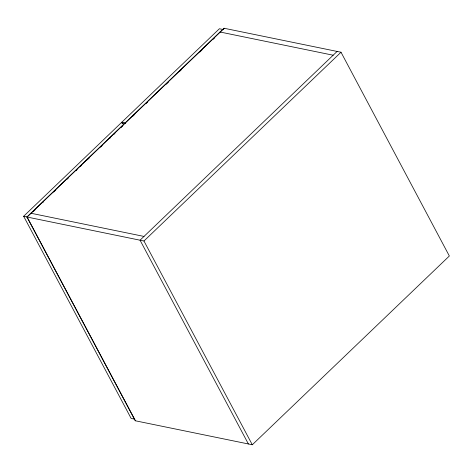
<?xml version="1.0" encoding="UTF-8"?>
<svg xmlns="http://www.w3.org/2000/svg" width="473" height="473" viewBox="0 0 473 473"><rect width="100%" height="100%" fill="white"/><g stroke="black" fill="none" stroke-linecap="round" stroke-linejoin="round"><path stroke-width="0.71" d="M134.409 419.125L131.157 418.457L23.65 216.262L121.189 122.826L125.091 123.624M122.542 123.5L121.845 122.194L219.389 28.752L223.291 29.557M26.914 217.001L223.966 28.232L341.009 52.237L449.35 255.999L252.298 444.768L135.254 420.763L26.914 217.001L143.958 241.005L252.298 444.768M224.178 28.274L27.127 217.042L135.473 420.804M33.417 211.449L35.014 209.917M42.475 202.769L43.54 201.746M53.668 192.044L55.802 190.004M66.995 179.279L68.591 177.747M76.052 170.599L77.123 169.576M80.321 166.514L81.386 165.491M87.251 159.874L89.379 157.834M100.572 147.109L102.174 145.578M109.635 138.429L110.7 137.412M113.898 134.344L114.963 133.327M120.828 127.71L122.962 125.664M132.677 116.358L134.811 114.312M146.003 103.593L147.6 102.062M166.26 84.188L168.388 82.148M179.58 71.423L181.183 69.892M199.837 52.024L201.971 49.978M213.163 39.259L214.76 37.722M337.107 51.439L140.055 240.207L248.396 443.97M143.958 241.005L341.009 52.237M220.022 32.004L333.163 55.217M121.845 122.194L125.747 122.998M30.851 213.222L143.999 236.435M23.65 216.262L26.902 216.93"/></g></svg>
